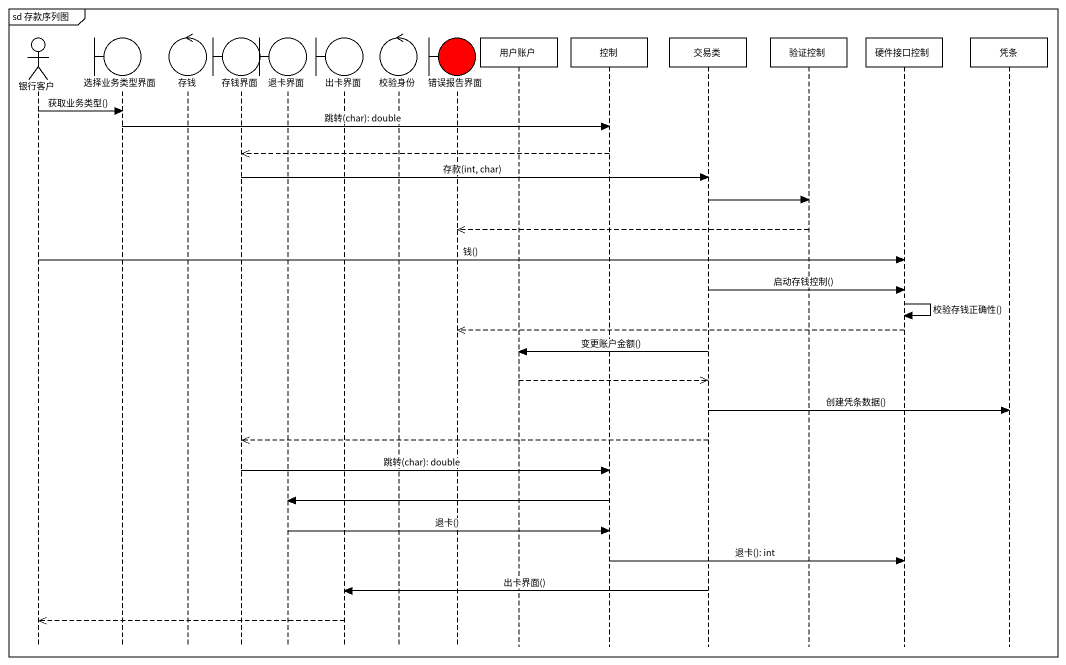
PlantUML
@startuml
mainframe sd 存款序列图
hide footbox
actor 银行客户
boundary 选择业务类型界面
control 存钱
boundary 存钱界面
boundary 退卡界面
boundary 出卡界面
control 校验身份
boundary 错误报告界面 #FF0000
participant 用户账户
participant 控制
participant 交易类
participant 验证控制
participant 硬件接口控制
participant 凭条

银行客户 -> 选择业务类型界面 : 获取业务类型()
选择业务类型界面 -> 控制 : 跳转(char): double
控制 -->> 存钱界面
存钱界面 -> 交易类 : 存款(int, char)
交易类 -> 验证控制
验证控制 -->> 错误报告界面
银行客户 -> 硬件接口控制 : 钱()
交易类 -> 硬件接口控制 : 启动存钱控制()
硬件接口控制 -> 硬件接口控制 : 校验存钱正确性()
硬件接口控制 -->> 错误报告界面
交易类 -> 用户账户 : 变更账户金额()
用户账户 -->> 交易类
交易类 -> 凭条 : 创建凭条数据()
交易类 -->> 存钱界面
存钱界面 -> 控制 : 跳转(char): double
控制 -> 退卡界面
退卡界面 -> 控制 : 退卡()
控制 -> 硬件接口控制 : 退卡(): int
交易类 -> 出卡界面 : 出卡界面()
出卡界面 -->> 银行客户
@enduml
